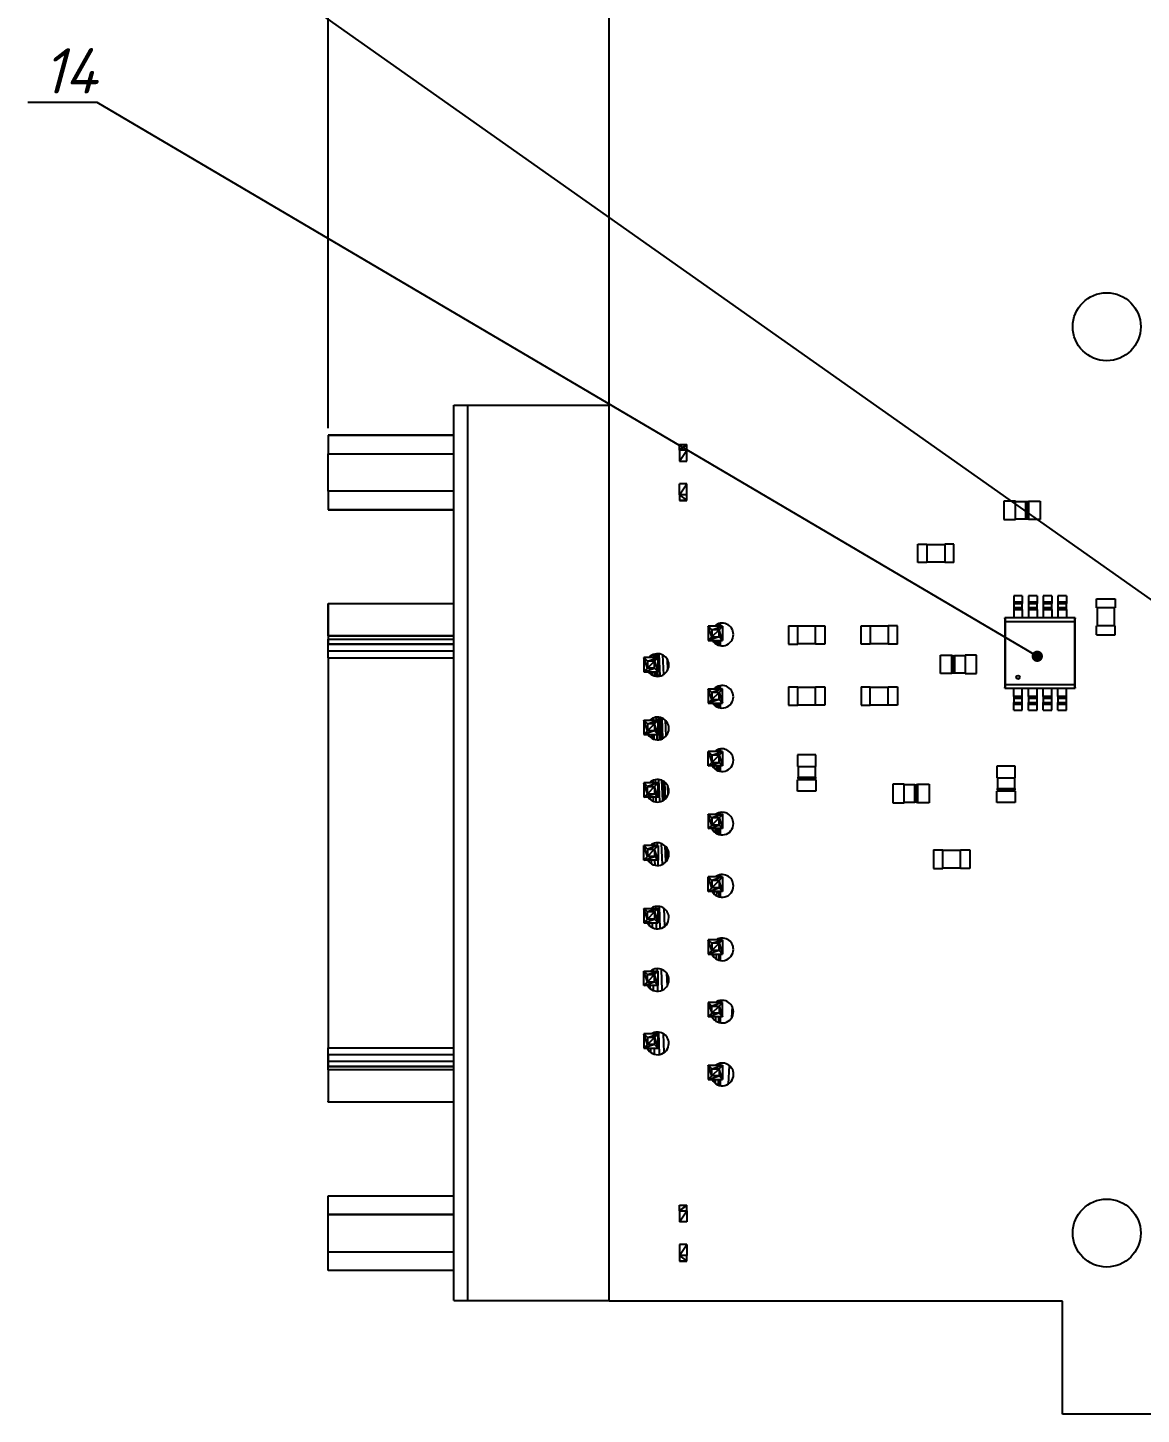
# Model space of a CAD drawing. Header units: millimetres. Extents: x 461 to 1302, y 117 to 711.
# Drawn here: x 922.1 to 1020.4, y 450.9 to 573.3 of the extents above; entities that cross this region are included whole.
import ezdxf
from ezdxf import colors
from ezdxf.entities.mleader import LeaderData, LeaderLine
from ezdxf.math import Vec2, Vec3

# ---------------------------------------------------------------- set-up
doc = ezdxf.new("R2010")
doc.units = ezdxf.units.MM
doc.layers.get('0').update_dxf_attribs({"lineweight": 50})
doc.styles.add('GOST-2.304_Type-B_italic', font='')
doc.styles.get('GOST-2.304_Type-B_italic').set_extended_font_data('GOST Common', italic=True)
doc.dimstyles.new('ISO-25', dxfattribs={"dimtxt": 2.5, "dimasz": 2.5, "dimexe": 1.25, "dimexo": 0.625, "dimtad": 1, "dimtxsty": 'Standard', "dimcen": 2.5, "dimadec": 0, "dimazin": 0, "dimtfac": 1, "dimtmove": 0, "dimatfit": 3, "dimfxl": 1, "dimarcsym": 0})

# ---------------------------------------------------------------- blocks, each defined once
blk = doc.blocks.new('_Dot')
at = {"color": 0, "linetype": 'ByBlock', "lineweight": -2}
blk.add_line((-0.5, 0), (-1, 0), dxfattribs=at)
at = {"color": 0, "linetype": 'ByBlock', "lineweight": 90, "const_width": 0.5}
blk.add_lwpolyline([(-0.25, 0, 1), (0.25, 0, 1)], format="xyb", close=True, dxfattribs=at)
blk = doc.blocks.new('*D62')
at = {"color": 0, "lineweight": -2, "transparency": 16777216}
for p, q in [((948.6, 537.97), (948.6, 693.94)), ((1213.41, 641.52), (1213.41, 693.94)), ((1210.91, 692.69), (951.1, 692.69))]:
    blk.add_line(p, q, dxfattribs=at)
at = {"color": 0, "lineweight": 20, "transparency": 16777216}
for points in [[(951.1, 693.1), (951.1, 692.27), (948.6, 692.69)], [(1210.91, 693.1), (1210.91, 692.27), (1213.41, 692.69)]]:
    blk.add_solid(points, dxfattribs=at)
at = {"layer": 'Defpoints', "color": 0, "lineweight": 20, "transparency": 16777216}
for p in [(948.6, 692.69), (1213.41, 640.9), (948.6, 537.35)]:
    blk.add_point(p, dxfattribs=at)
at = {"color": 0, "lineweight": 20, "transparency": 16777216, "insert": (1081.01, 694.77), "char_height": 2.5, "attachment_point": 5}
blk.add_mtext('264,81*', dxfattribs=at)

msp = doc.modelspace()

# ---------------------------------------------------------------- linework, layer by layer
at = {"color": 7, "linetype": 'Continuous', "lineweight": 25}
for p, q in [((973.416, 460.901), (973.416, 640.899)), ((959.709, 460.946), (959.709, 539.99)), ((959.709, 539.99), (960.943, 539.99)), ((960.943, 460.946), (960.943, 539.99)), ((960.943, 539.99), (973.416, 539.99)), ((948.599, 537.348), (948.599, 535.698)), ((948.599, 537.348), (959.709, 537.348)), ((948.599, 537.348), (948.599, 537.348)), ((959.709, 537.348), (948.599, 537.348)), ((959.709, 537.348), (959.704, 537.348)), ((979.611, 536.524), (980.273, 536.524)), ((979.611, 536.029), (979.611, 536.524)), ((980.273, 536.524), (979.611, 536.029)), ((979.611, 536.028), (980.273, 536.522)), ((979.942, 536.276), (979.943, 536.275)), ((979.942, 536.275), (979.942, 536.276)), ((980.273, 536.028), (980.273, 536.524)), ((948.599, 532.396), (948.599, 535.698)), ((948.599, 535.698), (959.709, 535.698)), ((979.611, 536.029), (979.611, 536.028)), ((979.611, 536.028), (979.611, 535.038)), ((979.611, 535.038), (980.273, 536.028)), ((980.273, 536.028), (979.611, 536.028)), ((979.611, 535.038), (980.273, 535.038)), ((980.273, 535.038), (980.273, 536.028)), ((979.611, 532.066), (980.273, 533.056)), ((980.273, 533.056), (979.611, 533.056)), ((979.611, 532.066), (979.611, 533.056)), ((980.273, 532.066), (980.273, 533.056)), ((959.709, 532.396), (948.599, 532.396)), ((948.599, 532.396), (948.599, 530.744)), ((979.611, 532.066), (980.273, 531.571)), ((980.273, 532.066), (979.611, 532.066)), ((979.611, 532.066), (979.611, 531.57)), ((980.273, 531.571), (979.611, 531.571)), ((979.613, 531.571), (979.611, 531.57)), ((979.611, 531.57), (980.273, 531.57)), ((980.273, 531.57), (980.273, 532.066)), ((1008.246, 531.517), (1008.246, 529.893)), ((1009.262, 531.517), (1008.246, 531.517)), ((1009.262, 529.893), (1009.262, 531.517)), ((1010.196, 531.467), (1009.262, 531.467)), ((1010.196, 531.473), (1010.314, 531.473)), ((1010.196, 529.937), (1010.196, 531.473)), ((1010.314, 531.473), (1010.314, 529.937)), ((1010.43, 531.467), (1010.314, 531.467)), ((1010.43, 531.517), (1010.43, 529.893)), ((1010.43, 531.517), (1011.446, 531.517)), ((1011.446, 531.517), (1011.446, 529.893)), ((959.709, 530.744), (948.599, 530.744)), ((948.599, 530.744), (948.604, 530.744)), ((948.599, 530.744), (959.709, 530.744)), ((1008.246, 529.893), (1009.262, 529.893)), ((1009.262, 529.943), (1010.196, 529.943)), ((1010.314, 529.937), (1010.196, 529.937)), ((1010.314, 529.943), (1010.43, 529.943)), ((1011.446, 529.893), (1010.43, 529.893)), ((1000.646, 526.093), (1000.646, 527.717)), ((1000.646, 527.717), (1001.458, 527.717)), ((1001.458, 527.717), (1001.458, 526.093)), ((1003.034, 527.667), (1001.458, 527.667)), ((1003.034, 527.717), (1003.034, 526.093)), ((1003.846, 527.717), (1003.034, 527.717)), ((1003.846, 526.093), (1003.846, 527.717)), ((1001.458, 526.093), (1000.646, 526.093)), ((1001.458, 526.143), (1003.034, 526.143)), ((1003.846, 526.093), (1003.034, 526.093)), ((1009.878, 523.159), (1009.116, 523.159)), ((1009.116, 523.159), (1009.116, 522.637)), ((1009.878, 523.159), (1009.878, 522.637)), ((1011.178, 523.159), (1010.416, 523.159)), ((1010.416, 523.159), (1010.416, 522.637)), ((1011.178, 523.159), (1011.178, 522.637)), ((1012.476, 523.159), (1011.714, 523.159)), ((1011.714, 523.159), (1011.714, 522.637)), ((1012.476, 523.159), (1012.476, 522.637)), ((1013.776, 523.159), (1013.014, 523.159)), ((1013.014, 523.159), (1013.014, 522.637)), ((1013.776, 523.159), (1013.776, 522.637)), ((1016.434, 522.093), (1016.434, 522.905)), ((1016.434, 522.905), (1018.058, 522.905)), ((1018.058, 522.905), (1018.058, 522.093)), ((948.599, 522.396), (948.599, 522.48)), ((948.599, 522.48), (959.709, 522.48)), ((948.599, 522.48), (948.599, 522.396)), ((948.599, 519.626), (948.599, 522.396)), ((948.599, 522.396), (948.599, 519.626)), ((1009.116, 522.637), (1009.878, 522.637)), ((1009.878, 522.462), (1009.116, 522.462)), ((1009.116, 522.462), (1009.116, 522.12)), ((1009.116, 522.12), (1009.878, 522.12)), ((1009.116, 521.943), (1009.116, 521.203)), ((1009.116, 521.943), (1009.878, 521.943)), ((1009.878, 522.12), (1009.878, 522.462)), ((1009.878, 521.943), (1009.878, 521.203)), ((1010.416, 522.637), (1011.178, 522.637)), ((1011.178, 522.462), (1010.416, 522.462)), ((1010.416, 522.462), (1010.416, 522.12)), ((1010.416, 522.12), (1011.178, 522.12)), ((1010.416, 521.943), (1010.416, 521.203)), ((1010.416, 521.943), (1011.178, 521.943)), ((1011.178, 522.12), (1011.178, 522.462)), ((1011.178, 521.943), (1011.178, 521.203)), ((1011.714, 522.637), (1012.476, 522.637)), ((1012.476, 522.462), (1011.714, 522.462)), ((1011.714, 522.462), (1011.714, 522.12)), ((1011.714, 522.12), (1012.476, 522.12)), ((1011.714, 521.943), (1011.714, 521.203)), ((1011.714, 521.943), (1012.476, 521.943)), ((1012.476, 522.12), (1012.476, 522.462)), ((1012.476, 521.943), (1012.476, 521.203)), ((1013.014, 522.637), (1013.776, 522.637)), ((1013.776, 522.462), (1013.014, 522.462)), ((1013.014, 522.462), (1013.014, 522.12)), ((1013.014, 522.12), (1013.776, 522.12)), ((1013.014, 521.943), (1013.776, 521.943)), ((1013.014, 521.943), (1013.014, 521.203)), ((1013.776, 522.12), (1013.776, 522.462)), ((1013.776, 521.943), (1013.776, 521.203)), ((1018.058, 522.093), (1016.434, 522.093)), ((1016.484, 522.093), (1016.484, 520.517)), ((1018.008, 520.517), (1018.008, 522.093)), ((982.151, 520.484), (982.469, 520.166)), ((982.469, 519.53), (982.151, 520.484)), ((983.423, 520.484), (982.151, 520.484)), ((982.151, 520.484), (982.151, 519.214)), ((982.469, 520.166), (983.423, 520.484)), ((982.813, 520.484), (982.816, 520.574)), ((982.94, 520.645), (982.936, 520.484)), ((983.046, 520.689), (983.043, 520.484)), ((983.105, 520.166), (983.423, 520.484)), ((983.129, 520.484), (983.131, 520.715)), ((983.194, 520.729), (983.193, 520.484)), ((983.232, 520.484), (983.232, 520.735)), ((983.245, 520.484), (983.245, 520.737)), ((983.423, 520.484), (983.423, 519.214)), ((989.246, 520.517), (989.246, 518.893)), ((989.246, 520.517), (990.058, 520.517)), ((990.058, 518.893), (990.058, 520.517)), ((991.634, 520.467), (990.058, 520.467)), ((991.634, 520.517), (992.446, 520.517)), ((991.634, 518.893), (991.634, 520.517)), ((992.446, 520.517), (992.446, 518.893)), ((995.646, 518.893), (995.646, 520.517)), ((995.646, 520.517), (996.458, 520.517)), ((996.458, 520.517), (996.458, 518.893)), ((998.034, 520.467), (996.458, 520.467)), ((998.034, 520.517), (998.034, 518.893)), ((998.846, 520.517), (998.034, 520.517)), ((998.846, 518.893), (998.846, 520.517)), ((1008.348, 521.2), (1008.346, 521.203)), ((1008.346, 521.203), (1008.346, 515.007)), ((1009.116, 521.204), (1008.348, 521.204)), ((1008.348, 521.204), (1008.348, 521.203)), ((1008.348, 521.203), (1008.348, 515.007)), ((1008.348, 521.203), (1008.398, 520.899)), ((1014.544, 521.203), (1008.348, 521.203)), ((1008.398, 520.899), (1008.348, 521.203)), ((1008.398, 515.311), (1008.398, 520.899)), ((1008.398, 520.899), (1014.494, 520.899)), ((1010.416, 521.204), (1009.878, 521.204)), ((1011.714, 521.204), (1011.178, 521.204)), ((1013.014, 521.204), (1012.476, 521.204)), ((1014.544, 521.204), (1013.776, 521.204)), ((1014.493, 520.899), (1014.544, 521.203)), ((1014.544, 521.203), (1014.494, 520.899)), ((1014.494, 520.899), (1014.494, 515.311)), ((1014.544, 521.203), (1014.544, 521.204)), ((1014.544, 515.007), (1014.544, 521.203)), ((1014.546, 521.203), (1014.544, 521.2)), ((1014.546, 515.007), (1014.546, 521.203)), ((1018.058, 520.517), (1016.434, 520.517)), ((1016.434, 519.705), (1016.434, 520.517)), ((1018.058, 519.705), (1018.058, 520.517)), ((948.599, 519.626), (948.599, 519.332)), ((959.709, 519.626), (948.599, 519.626)), ((948.599, 519.626), (959.709, 519.626)), ((948.599, 519.332), (959.709, 519.332)), ((948.599, 519.332), (948.599, 518.878)), ((948.599, 518.878), (948.599, 519.332)), ((957.781, 519.626), (957.783, 519.626)), ((982.151, 519.213), (982.469, 519.53)), ((983.105, 519.53), (982.151, 519.213)), ((982.469, 519.53), (982.151, 519.214)), ((982.151, 519.214), (982.152, 519.214)), ((982.151, 519.214), (982.153, 519.214)), ((982.154, 519.214), (983.423, 519.214)), ((983.105, 520.166), (982.469, 520.166)), ((982.469, 520.166), (982.469, 519.53)), ((983.105, 520.166), (982.469, 519.53)), ((982.469, 519.53), (983.105, 519.53)), ((982.628, 519.214), (982.623, 519.087)), ((982.765, 518.954), (982.773, 519.214)), ((982.907, 519.214), (982.899, 518.866)), ((983.024, 519.214), (983.018, 518.812)), ((983.423, 519.214), (983.105, 520.166)), ((983.105, 519.53), (983.105, 520.166)), ((983.423, 519.214), (983.105, 519.53)), ((983.115, 518.78), (983.118, 519.214)), ((983.188, 519.214), (983.187, 518.763)), ((983.23, 518.756), (983.231, 519.214)), ((983.245, 518.754), (983.245, 519.214)), ((1016.434, 519.705), (1018.058, 519.705)), ((948.599, 518.308), (948.599, 518.878)), ((959.709, 518.878), (948.599, 518.878)), ((948.599, 518.878), (959.709, 518.878)), ((948.599, 517.676), (948.599, 518.308)), ((948.599, 518.308), (959.709, 518.308)), ((950.029, 518.878), (950.033, 518.878)), ((977.011, 517.792), (977.013, 517.714)), ((977.16, 517.714), (977.154, 517.899)), ((977.309, 517.976), (977.32, 517.714)), ((977.486, 517.714), (977.47, 518.024)), ((977.491, 518.028), (977.507, 517.714)), ((977.61, 518.043), (977.626, 517.714)), ((977.912, 516.074), (977.825, 518.034)), ((978.13, 517.936), (978.196, 516.192)), ((989.246, 518.893), (990.058, 518.893)), ((990.058, 518.943), (991.634, 518.943)), ((992.446, 518.893), (991.634, 518.893)), ((996.458, 518.893), (995.646, 518.893)), ((996.458, 518.943), (998.034, 518.943)), ((998.846, 518.893), (998.034, 518.893)), ((1002.646, 517.917), (1003.662, 517.917)), ((1002.646, 516.293), (1002.646, 517.917)), ((1003.662, 516.293), (1003.662, 517.917)), ((1003.778, 517.867), (1003.662, 517.867)), ((1003.778, 516.337), (1003.778, 517.873)), ((1003.778, 517.873), (1003.896, 517.873)), ((1003.896, 517.873), (1003.896, 516.337)), ((1004.83, 517.867), (1003.896, 517.867)), ((1005.846, 517.917), (1004.83, 517.917)), ((1004.83, 517.917), (1004.83, 516.293)), ((1005.846, 516.293), (1005.846, 517.917)), ((948.599, 517.676), (948.599, 483.26)), ((948.599, 517.676), (959.709, 517.676)), ((976.462, 517.714), (976.779, 517.398)), ((976.779, 516.762), (976.462, 517.714)), ((976.463, 517.714), (976.463, 517.713)), ((977.73, 517.714), (976.463, 517.714)), ((976.463, 517.714), (976.464, 517.712)), ((976.621, 517.555), (976.463, 517.714)), ((976.463, 517.711), (976.463, 516.444)), ((976.463, 516.444), (977.415, 516.762)), ((976.463, 516.444), (976.779, 516.762)), ((976.779, 517.398), (977.733, 517.715)), ((976.779, 516.762), (977.415, 517.398)), ((976.779, 517.398), (976.779, 516.762)), ((977.415, 517.398), (976.779, 517.398)), ((977.415, 516.762), (976.779, 516.762)), ((977.733, 517.715), (977.415, 517.398)), ((977.415, 517.398), (977.733, 517.714)), ((977.415, 517.398), (977.733, 516.444)), ((977.415, 516.762), (977.415, 517.398)), ((977.733, 516.444), (977.415, 516.762)), ((977.498, 517.48), (977.498, 517.48)), ((977.518, 517.5), (977.518, 517.5)), ((977.631, 517.613), (977.631, 517.612)), ((977.733, 517.714), (977.732, 517.714)), ((977.733, 517.714), (977.732, 517.713)), ((977.733, 516.444), (977.733, 517.714)), ((978.519, 517.583), (978.55, 516.56)), ((976.463, 516.444), (977.733, 516.444)), ((976.904, 516.41), (976.903, 516.444)), ((977.042, 516.444), (977.046, 516.269)), ((977.21, 516.161), (977.201, 516.444)), ((977.373, 516.444), (977.388, 516.088)), ((977.572, 516.051), (977.551, 516.444)), ((977.572, 516.444), (977.592, 516.049)), ((977.688, 516.444), (977.707, 516.046)), ((1003.662, 516.293), (1002.646, 516.293)), ((1003.662, 516.343), (1003.778, 516.343)), ((1003.896, 516.337), (1003.778, 516.337)), ((1003.896, 516.343), (1004.83, 516.343)), ((1004.83, 516.293), (1005.846, 516.293)), ((982.151, 514.946), (982.469, 514.628)), ((982.469, 513.994), (982.151, 514.946)), ((982.151, 514.946), (982.151, 513.676)), ((982.151, 514.946), (983.423, 514.946)), ((983.423, 514.946), (982.469, 514.628)), ((982.469, 514.628), (982.469, 513.994)), ((982.469, 513.994), (983.105, 514.628)), ((983.105, 514.628), (982.469, 514.628)), ((982.813, 515.072), (982.81, 514.946)), ((982.963, 515.156), (982.96, 514.946)), ((983.082, 514.946), (983.084, 515.202)), ((983.105, 514.628), (983.423, 514.946)), ((983.105, 513.994), (983.105, 514.628)), ((983.105, 514.628), (983.423, 513.676)), ((983.173, 515.225), (983.172, 514.946)), ((983.227, 514.946), (983.227, 515.234)), ((983.245, 514.946), (983.245, 515.237)), ((983.423, 513.676), (983.423, 514.946)), ((989.246, 515.117), (989.246, 513.493)), ((989.246, 515.117), (990.058, 515.117)), ((990.058, 513.493), (990.058, 515.117)), ((991.634, 515.067), (990.058, 515.067)), ((991.634, 515.117), (992.446, 515.117)), ((991.634, 513.493), (991.634, 515.117)), ((992.446, 515.117), (992.446, 513.493)), ((995.646, 515.117), (995.646, 513.493)), ((995.646, 515.117), (996.458, 515.117)), ((996.458, 513.493), (996.458, 515.117)), ((998.034, 515.067), (996.458, 515.067)), ((998.034, 513.493), (998.034, 515.117)), ((998.034, 515.117), (998.846, 515.117)), ((998.846, 515.117), (998.846, 513.493)), ((1008.346, 515.007), (1008.348, 515.011)), ((1008.348, 515.007), (1008.398, 515.312)), ((1008.398, 515.311), (1008.348, 515.007)), ((1008.348, 515.007), (1009.116, 515.007)), ((1008.348, 515.007), (1008.348, 515.007)), ((1008.348, 515.007), (1014.544, 515.007)), ((1014.494, 515.311), (1008.398, 515.311)), ((1009.116, 514.267), (1009.116, 515.007)), ((1009.878, 514.267), (1009.116, 514.267)), ((1009.878, 515.007), (1010.416, 515.007)), ((1009.878, 514.267), (1009.878, 515.007)), ((1010.416, 514.267), (1010.416, 515.007)), ((1011.178, 514.267), (1010.416, 514.267)), ((1011.178, 515.007), (1011.714, 515.007)), ((1011.178, 514.267), (1011.178, 515.007)), ((1011.714, 514.267), (1011.714, 515.007)), ((1012.476, 514.267), (1011.714, 514.267)), ((1012.476, 515.007), (1013.014, 515.007)), ((1012.476, 514.267), (1012.476, 515.007)), ((1013.014, 514.267), (1013.014, 515.007)), ((1013.776, 514.267), (1013.014, 514.267)), ((1013.776, 515.007), (1014.544, 515.007)), ((1013.776, 514.267), (1013.776, 515.007)), ((1014.544, 515.007), (1014.493, 515.311)), ((1014.494, 515.312), (1014.544, 515.007)), ((1014.544, 515.011), (1014.546, 515.007)), ((1014.544, 515.007), (1014.544, 515.007)), ((982.151, 513.676), (982.469, 513.994)), ((983.105, 513.994), (982.151, 513.676)), ((982.151, 513.676), (983.423, 513.676)), ((982.469, 513.994), (983.105, 513.994)), ((982.595, 513.621), (982.597, 513.676)), ((982.781, 513.676), (982.776, 513.446)), ((982.941, 513.676), (982.936, 513.347)), ((983.068, 513.294), (983.071, 513.676)), ((983.423, 513.676), (983.105, 513.994)), ((983.167, 513.676), (983.166, 513.268)), ((983.225, 513.257), (983.225, 513.676)), ((983.245, 513.254), (983.245, 513.676)), ((989.246, 513.493), (990.058, 513.493)), ((990.058, 513.543), (991.634, 513.543)), ((992.446, 513.493), (991.634, 513.493)), ((995.646, 513.493), (996.458, 513.493)), ((996.458, 513.543), (998.034, 513.543)), ((998.846, 513.493), (998.034, 513.493)), ((1009.878, 514.091), (1009.116, 514.091)), ((1009.116, 514.091), (1009.116, 513.749)), ((1009.116, 513.749), (1009.878, 513.749)), ((1009.878, 513.573), (1009.116, 513.573)), ((1009.116, 513.051), (1009.116, 513.573)), ((1009.116, 513.051), (1009.878, 513.051)), ((1009.878, 513.749), (1009.878, 514.091)), ((1009.878, 513.051), (1009.878, 513.573)), ((1011.178, 514.091), (1010.416, 514.091)), ((1010.416, 514.091), (1010.416, 513.749)), ((1010.416, 513.749), (1011.178, 513.749)), ((1011.178, 513.573), (1010.416, 513.573)), ((1010.416, 513.051), (1010.416, 513.573)), ((1010.416, 513.051), (1011.178, 513.051)), ((1011.178, 513.749), (1011.178, 514.091)), ((1011.178, 513.051), (1011.178, 513.573)), ((1012.476, 514.091), (1011.714, 514.091)), ((1011.714, 514.091), (1011.714, 513.749)), ((1011.714, 513.749), (1012.476, 513.749)), ((1012.476, 513.573), (1011.714, 513.573)), ((1011.714, 513.051), (1011.714, 513.573)), ((1011.714, 513.051), (1012.476, 513.051)), ((1012.476, 513.749), (1012.476, 514.091)), ((1012.476, 513.051), (1012.476, 513.573)), ((1013.776, 514.091), (1013.014, 514.091)), ((1013.014, 514.091), (1013.014, 513.749)), ((1013.014, 513.749), (1013.776, 513.749)), ((1013.776, 513.573), (1013.014, 513.573)), ((1013.014, 513.051), (1013.014, 513.573)), ((1013.014, 513.051), (1013.776, 513.051)), ((1013.776, 513.749), (1013.776, 514.091)), ((1013.776, 513.051), (1013.776, 513.573)), ((976.462, 512.178), (976.779, 511.86)), ((976.779, 511.224), (976.462, 512.178)), ((976.463, 512.178), (977.733, 512.178)), ((976.779, 511.86), (976.463, 512.178)), ((976.463, 512.178), (976.463, 512.177)), ((976.463, 512.178), (976.464, 512.176)), ((976.463, 512.175), (976.463, 510.908)), ((976.779, 511.86), (977.733, 512.178)), ((977.415, 511.86), (976.779, 511.86)), ((976.779, 511.224), (977.415, 511.86)), ((976.779, 511.86), (976.779, 511.224)), ((977.136, 512.287), (977.139, 512.178)), ((977.336, 512.178), (977.33, 512.384)), ((977.733, 512.178), (977.415, 511.86)), ((977.415, 511.86), (977.415, 511.224)), ((977.733, 510.908), (977.415, 511.86)), ((977.54, 512.436), (977.55, 512.178)), ((977.733, 510.908), (977.733, 512.178)), ((977.861, 510.463), (977.758, 512.442)), ((977.777, 512.44), (977.879, 510.466)), ((977.884, 512.424), (977.978, 510.492)), ((978.155, 510.568), (978.076, 512.362)), ((978.348, 512.185), (978.403, 510.759)), ((976.463, 510.907), (976.779, 511.224)), ((977.415, 511.224), (976.463, 510.907)), ((976.621, 511.065), (976.463, 510.908)), ((976.463, 510.908), (976.464, 510.908)), ((976.463, 510.908), (976.465, 510.908)), ((976.466, 510.908), (977.733, 510.908)), ((977.415, 511.224), (976.779, 511.224)), ((976.838, 510.899), (976.838, 510.908)), ((976.989, 510.719), (976.986, 510.908)), ((977.168, 510.908), (977.175, 510.58)), ((977.39, 510.487), (977.377, 510.908)), ((977.733, 510.908), (977.415, 511.224)), ((977.603, 510.908), (977.622, 510.447)), ((982.151, 508.138), (982.151, 509.408)), ((982.151, 509.408), (982.469, 508.456)), ((983.42, 509.408), (982.151, 509.408)), ((982.151, 509.408), (982.469, 509.092)), ((982.469, 509.092), (983.423, 509.409)), ((982.879, 509.513), (982.877, 509.408)), ((983.035, 509.408), (983.036, 509.586)), ((983.423, 509.409), (983.105, 509.092)), ((983.105, 509.092), (983.423, 509.408)), ((983.152, 509.62), (983.151, 509.408)), ((983.221, 509.408), (983.222, 509.633)), ((983.245, 509.408), (983.245, 509.637)), ((983.245, 509.231), (983.245, 509.231)), ((983.423, 509.408), (983.422, 509.408)), ((983.423, 509.408), (983.422, 509.407)), ((983.423, 509.408), (983.423, 508.138)), ((982.469, 508.456), (982.151, 508.138)), ((982.151, 508.138), (983.105, 508.456)), ((983.423, 508.138), (982.151, 508.138)), ((982.469, 509.092), (982.469, 508.456)), ((982.469, 508.456), (983.105, 509.092)), ((983.105, 509.092), (982.469, 509.092)), ((982.469, 508.456), (983.105, 508.456)), ((982.655, 508.138), (982.65, 507.957)), ((982.858, 508.138), (982.853, 507.793)), ((983.02, 507.711), (983.024, 508.138)), ((983.105, 509.092), (983.423, 508.138)), ((983.105, 508.456), (983.105, 509.092)), ((983.423, 508.138), (983.105, 508.456)), ((983.146, 508.138), (983.144, 507.673)), ((983.15, 509.136), (983.15, 509.136)), ((983.22, 507.658), (983.22, 508.138)), ((983.221, 509.207), (983.221, 509.207)), ((983.245, 507.654), (983.245, 508.138)), ((990.034, 509.105), (990.034, 508.089)), ((991.658, 509.105), (990.034, 509.105)), ((990.034, 508.089), (991.658, 508.089)), ((990.084, 508.089), (990.084, 507.155)), ((991.608, 507.155), (991.608, 508.089)), ((991.658, 508.089), (991.658, 509.105)), ((1007.634, 508.105), (1007.634, 507.089)), ((1009.258, 508.105), (1007.634, 508.105)), ((1009.258, 507.089), (1009.258, 508.105)), ((977.26, 506.855), (977.265, 506.64)), ((977.512, 506.64), (977.503, 506.93)), ((977.768, 506.941), (977.85, 504.961)), ((978.14, 505.06), (978.046, 506.874)), ((978.063, 506.867), (978.155, 505.068)), ((978.157, 506.822), (978.24, 505.12)), ((991.658, 506.921), (990.034, 506.921)), ((990.034, 505.905), (990.034, 506.921)), ((990.078, 507.037), (990.078, 507.155)), ((990.078, 507.155), (991.614, 507.155)), ((990.078, 507.155), (990.084, 507.155)), ((991.614, 507.037), (990.078, 507.037)), ((990.078, 507.037), (990.084, 507.037)), ((990.084, 507.037), (990.084, 506.921)), ((991.608, 506.921), (991.608, 507.037)), ((991.614, 507.155), (991.614, 507.037)), ((991.658, 506.921), (991.658, 505.905)), ((1007.634, 507.089), (1009.258, 507.089)), ((1007.684, 507.089), (1007.684, 506.155)), ((1009.208, 506.155), (1009.208, 507.089)), ((976.462, 506.64), (976.779, 506.322)), ((976.779, 505.688), (976.462, 506.64)), ((977.733, 506.64), (976.463, 506.64)), ((976.463, 506.64), (976.463, 506.639)), ((976.463, 506.64), (976.464, 506.638)), ((976.779, 506.322), (976.463, 506.64)), ((976.463, 506.637), (976.463, 505.37)), ((976.463, 505.37), (977.415, 505.688)), ((976.463, 505.37), (976.779, 505.688)), ((977.733, 506.64), (976.779, 506.322)), ((976.779, 505.688), (976.779, 506.322)), ((977.415, 506.322), (976.779, 505.688)), ((976.779, 506.322), (977.415, 506.322)), ((976.779, 505.688), (977.415, 505.688)), ((977.049, 506.64), (977.048, 506.724)), ((977.733, 506.64), (977.415, 506.322)), ((977.415, 506.322), (977.415, 505.688)), ((977.733, 505.37), (977.415, 506.322)), ((977.415, 505.688), (977.733, 505.37)), ((977.733, 505.37), (977.733, 506.64)), ((978.391, 505.246), (978.326, 506.705)), ((978.568, 506.397), (978.6, 505.563)), ((991.658, 505.905), (990.034, 505.905)), ((998.446, 506.517), (998.446, 504.893)), ((999.462, 506.517), (998.446, 506.517)), ((999.462, 504.893), (999.462, 506.517)), ((1000.396, 506.467), (999.462, 506.467)), ((1000.396, 506.473), (1000.514, 506.473)), ((1000.396, 504.937), (1000.396, 506.473)), ((1000.514, 506.473), (1000.514, 504.937)), ((1000.63, 506.467), (1000.514, 506.467)), ((1000.63, 506.517), (1000.63, 504.893)), ((1000.63, 506.517), (1001.646, 506.517)), ((1001.646, 506.517), (1001.646, 504.893)), ((1009.258, 505.921), (1007.634, 505.921)), ((1007.634, 504.905), (1007.634, 505.921)), ((1007.678, 506.037), (1007.678, 506.155)), ((1007.678, 506.155), (1009.214, 506.155)), ((1007.678, 506.155), (1007.684, 506.155)), ((1009.214, 506.037), (1007.678, 506.037)), ((1007.678, 506.037), (1007.684, 506.037)), ((1007.684, 506.037), (1007.684, 505.921)), ((1009.208, 505.921), (1009.208, 506.037)), ((1009.214, 506.155), (1009.214, 506.037)), ((1009.258, 505.921), (1009.258, 504.905)), ((977.733, 505.37), (976.463, 505.37)), ((976.885, 505.333), (976.885, 505.37)), ((977.072, 505.149), (977.068, 505.37)), ((977.294, 505.37), (977.302, 505.018)), ((977.566, 504.951), (977.553, 505.37)), ((998.446, 504.893), (999.462, 504.893)), ((999.462, 504.943), (1000.396, 504.943)), ((1000.514, 504.937), (1000.396, 504.937)), ((1000.514, 504.943), (1000.63, 504.943)), ((1001.646, 504.893), (1000.63, 504.893)), ((1009.258, 504.905), (1007.634, 504.905)), ((982.151, 503.872), (983.423, 503.872)), ((982.469, 503.554), (982.151, 503.872)), ((982.469, 502.92), (982.151, 503.872)), ((982.151, 503.872), (982.151, 502.602)), ((983.423, 503.872), (982.469, 503.554)), ((982.469, 502.92), (983.105, 503.554)), ((983.105, 503.554), (982.469, 503.554)), ((982.469, 503.554), (982.469, 502.92)), ((982.987, 503.872), (982.988, 503.967)), ((983.423, 503.872), (983.105, 503.554)), ((983.105, 502.92), (983.105, 503.554)), ((983.105, 503.554), (983.423, 502.602)), ((983.13, 504.015), (983.13, 503.872)), ((983.216, 503.872), (983.216, 504.033)), ((983.245, 503.872), (983.245, 504.037)), ((983.423, 503.872), (983.423, 502.602)), ((982.151, 502.602), (983.105, 502.92)), ((982.151, 502.602), (982.469, 502.92)), ((983.423, 502.602), (982.151, 502.602)), ((983.105, 502.92), (982.469, 502.92)), ((982.528, 502.602), (982.526, 502.518)), ((982.775, 502.602), (982.77, 502.25)), ((982.972, 502.13), (982.976, 502.602)), ((983.105, 502.92), (983.423, 502.602)), ((983.125, 502.602), (983.123, 502.078)), ((983.214, 502.059), (983.215, 502.602)), ((983.245, 502.054), (983.245, 502.602)), ((976.462, 501.104), (976.779, 500.786)), ((976.779, 500.15), (976.462, 501.104)), ((976.463, 501.103), (976.463, 501.104)), ((976.463, 501.104), (976.464, 501.102)), ((977.733, 501.104), (976.463, 501.104)), ((976.779, 500.786), (976.463, 501.104)), ((976.463, 499.832), (976.463, 501.101)), ((977.733, 501.104), (976.779, 500.786)), ((976.779, 500.786), (976.779, 500.15)), ((976.779, 500.15), (977.415, 500.786)), ((976.779, 500.786), (977.415, 500.786)), ((977.132, 501.104), (977.131, 501.184)), ((977.386, 501.303), (977.391, 501.104)), ((977.415, 500.786), (977.733, 501.104)), ((977.415, 500.786), (977.415, 500.15)), ((977.733, 499.832), (977.415, 500.786)), ((977.688, 501.104), (977.681, 501.345)), ((977.733, 501.104), (977.733, 499.832)), ((978.003, 501.29), (978.08, 499.431)), ((978.418, 499.676), (978.345, 501.088)), ((978.36, 501.075), (978.431, 499.69)), ((978.441, 500.989), (978.5, 499.78)), ((978.622, 500.022), (978.59, 500.751)), ((1002.046, 500.717), (1002.046, 499.093)), ((1002.046, 500.717), (1002.858, 500.717)), ((1002.858, 499.093), (1002.858, 500.717)), ((1004.434, 500.667), (1002.858, 500.667)), ((1004.434, 500.717), (1005.246, 500.717)), ((1004.434, 499.093), (1004.434, 500.717)), ((1004.434, 500.717), (1004.434, 500.717)), ((1005.246, 500.717), (1005.246, 499.093)), ((976.463, 499.832), (977.415, 500.15)), ((976.463, 499.832), (976.779, 500.15)), ((977.733, 499.832), (976.463, 499.832)), ((977.415, 500.15), (976.779, 500.15)), ((976.934, 499.675), (976.932, 499.832)), ((977.156, 499.491), (977.151, 499.832)), ((977.415, 500.15), (977.733, 499.832)), ((977.42, 499.832), (977.43, 499.376)), ((977.744, 499.348), (977.729, 499.832)), ((982.151, 498.334), (982.469, 498.016)), ((982.469, 497.382), (982.151, 498.334)), ((982.151, 497.064), (982.151, 498.334)), ((983.423, 498.334), (982.151, 498.334)), ((983.423, 498.334), (982.469, 498.016)), ((982.94, 498.334), (982.941, 498.446)), ((983.105, 498.016), (983.423, 498.334)), ((983.109, 498.509), (983.108, 498.334)), ((983.211, 498.334), (983.211, 498.532)), ((983.245, 498.334), (983.245, 498.537)), ((983.423, 498.334), (983.423, 497.064)), ((1002.046, 499.093), (1002.858, 499.093)), ((1002.858, 499.143), (1004.434, 499.143)), ((1005.246, 499.093), (1004.434, 499.093)), ((982.151, 497.064), (983.105, 497.382)), ((982.469, 497.382), (982.151, 497.064)), ((983.423, 497.064), (982.151, 497.064)), ((982.469, 497.382), (983.105, 498.016)), ((982.469, 498.016), (982.469, 497.382)), ((983.105, 498.016), (982.469, 498.016)), ((983.105, 497.382), (982.469, 497.382)), ((982.693, 497.064), (982.689, 496.819)), ((982.926, 496.653), (982.929, 497.064)), ((983.104, 497.064), (983.102, 496.584)), ((983.105, 498.016), (983.105, 497.382)), ((983.423, 497.064), (983.105, 498.016)), ((983.105, 497.382), (983.423, 497.064)), ((983.209, 496.559), (983.209, 497.064)), ((983.245, 496.554), (983.245, 497.064)), ((976.462, 495.566), (976.779, 495.248)), ((976.779, 494.614), (976.462, 495.566)), ((976.463, 495.566), (977.733, 495.566)), ((976.779, 495.248), (976.463, 495.566)), ((976.463, 495.566), (976.463, 495.565)), ((976.463, 495.566), (976.464, 495.564)), ((976.463, 495.563), (976.463, 494.296)), ((976.463, 494.296), (977.415, 494.614)), ((976.463, 494.296), (976.779, 494.614)), ((977.733, 495.566), (976.779, 495.248)), ((976.779, 494.614), (977.415, 495.248)), ((977.415, 495.248), (976.779, 495.248)), ((976.779, 494.614), (976.779, 495.248)), ((977.415, 494.614), (976.779, 494.614)), ((977.214, 495.566), (977.213, 495.632)), ((977.733, 495.566), (977.415, 495.248)), ((977.415, 495.248), (977.415, 494.614)), ((977.415, 495.248), (977.733, 494.296)), ((977.415, 494.614), (977.733, 494.296)), ((977.513, 495.732), (977.517, 495.566)), ((977.733, 494.296), (977.733, 495.566)), ((977.921, 493.776), (977.859, 495.728)), ((978.241, 495.57), (978.308, 493.97)), ((978.675, 494.709), (978.666, 494.885)), ((976.463, 494.296), (977.733, 494.296)), ((976.792, 494.296), (976.792, 494.278)), ((976.982, 494.026), (976.979, 494.296)), ((977.24, 493.845), (977.233, 494.296)), ((977.546, 494.296), (977.558, 493.752)), ((982.151, 492.798), (982.151, 491.528)), ((982.151, 492.798), (982.469, 492.48)), ((982.469, 491.844), (982.151, 492.798)), ((983.423, 492.798), (982.151, 492.798)), ((982.469, 492.48), (983.423, 492.798)), ((983.105, 492.48), (982.469, 492.48)), ((982.469, 492.48), (982.469, 491.844)), ((982.469, 491.844), (983.105, 492.48)), ((982.893, 492.798), (982.893, 492.821)), ((983.088, 492.903), (983.087, 492.798)), ((983.105, 492.48), (983.423, 492.798)), ((983.105, 492.48), (983.423, 491.528)), ((983.105, 491.844), (983.105, 492.48)), ((983.205, 492.798), (983.205, 492.931)), ((983.245, 492.798), (983.245, 492.937)), ((983.423, 492.798), (983.423, 491.528)), ((982.469, 491.844), (982.151, 491.528)), ((982.151, 491.527), (982.469, 491.844)), ((983.105, 491.844), (982.151, 491.527)), ((982.151, 491.528), (982.152, 491.528)), ((982.151, 491.528), (982.153, 491.528)), ((982.154, 491.528), (983.423, 491.528)), ((983.105, 491.844), (982.469, 491.844)), ((982.61, 491.528), (982.607, 491.306)), ((982.878, 491.078), (982.882, 491.528)), ((983.082, 491.528), (983.08, 490.99)), ((983.423, 491.528), (983.105, 491.844)), ((983.204, 490.96), (983.204, 491.528)), ((983.245, 490.954), (983.245, 491.528)), ((976.462, 490.028), (976.779, 489.712)), ((976.779, 489.076), (976.462, 490.028)), ((976.463, 490.028), (977.73, 490.028)), ((976.621, 489.869), (976.463, 490.028)), ((976.463, 490.027), (976.463, 490.028)), ((976.463, 490.028), (976.464, 490.026)), ((976.463, 488.758), (976.463, 490.025)), ((976.779, 489.712), (977.733, 490.029)), ((976.779, 489.076), (976.779, 489.712)), ((977.415, 489.712), (976.779, 489.076)), ((976.779, 489.712), (977.415, 489.712)), ((977.297, 490.028), (977.295, 490.17)), ((977.733, 490.029), (977.415, 489.712)), ((977.415, 489.712), (977.733, 490.028)), ((977.733, 488.758), (977.415, 489.712)), ((977.415, 489.076), (977.415, 489.712)), ((977.638, 490.245), (977.643, 490.028)), ((977.645, 489.941), (977.645, 489.94)), ((977.732, 490.028), (977.733, 490.028)), ((977.733, 490.028), (977.732, 490.027)), ((977.733, 488.758), (977.733, 490.028)), ((978.094, 488.337), (978.036, 490.178)), ((978.479, 489.841), (978.526, 488.719)), ((976.463, 488.758), (977.415, 489.076)), ((976.463, 488.758), (976.779, 489.076)), ((977.733, 488.758), (976.463, 488.758)), ((976.779, 489.076), (977.415, 489.076)), ((976.813, 488.758), (976.813, 488.74)), ((977.029, 488.483), (977.026, 488.758)), ((977.323, 488.31), (977.316, 488.758)), ((977.415, 489.076), (977.733, 488.758)), ((977.672, 488.758), (977.683, 488.245)), ((983.423, 487.26), (982.151, 487.26)), ((982.469, 486.942), (982.151, 487.26)), ((982.151, 487.26), (982.151, 485.99)), ((982.151, 487.26), (982.469, 486.308)), ((983.423, 487.26), (982.469, 486.942)), ((982.845, 487.26), (982.846, 487.293)), ((983.067, 487.396), (983.066, 487.26)), ((983.423, 487.26), (983.105, 486.942)), ((983.2, 487.26), (983.2, 487.43)), ((983.245, 487.26), (983.245, 487.437)), ((983.423, 485.99), (983.423, 487.26)), ((982.469, 486.308), (982.151, 485.99)), ((983.105, 486.308), (982.151, 485.99)), ((983.423, 485.99), (982.151, 485.99)), ((982.469, 486.308), (983.105, 486.942)), ((982.469, 486.308), (982.469, 486.942)), ((982.469, 486.942), (983.105, 486.942)), ((983.105, 486.308), (982.469, 486.308)), ((982.527, 485.99), (982.526, 485.918)), ((982.831, 485.607), (982.835, 485.99)), ((983.061, 485.99), (983.059, 485.497)), ((983.105, 486.942), (983.105, 486.308)), ((983.105, 486.942), (983.423, 485.99)), ((983.105, 486.308), (983.423, 485.99)), ((983.198, 485.461), (983.199, 485.99)), ((983.245, 485.454), (983.245, 485.99)), ((984.261, 486.911), (984.209, 485.892)), ((976.462, 484.492), (976.779, 484.174)), ((976.779, 483.538), (976.462, 484.492)), ((976.463, 484.492), (976.463, 484.491)), ((976.463, 484.492), (976.464, 484.49)), ((977.733, 484.492), (976.463, 484.492)), ((976.779, 484.174), (976.463, 484.492)), ((976.463, 484.489), (976.463, 483.222)), ((976.463, 483.221), (976.779, 483.538)), ((977.415, 483.538), (976.463, 483.221)), ((976.779, 484.174), (977.733, 484.492)), ((976.779, 483.538), (977.415, 484.174)), ((976.779, 484.174), (976.779, 483.538)), ((977.415, 484.174), (976.779, 484.174)), ((977.415, 483.538), (976.779, 483.538)), ((977.379, 484.492), (977.378, 484.6)), ((977.733, 484.492), (977.415, 484.174)), ((977.415, 484.174), (977.415, 483.538)), ((977.415, 484.174), (977.733, 483.222)), ((977.733, 483.222), (977.415, 483.538)), ((977.733, 483.222), (977.733, 484.492)), ((977.765, 484.641), (977.811, 482.655)), ((978.269, 482.84), (978.217, 484.487)), ((948.599, 483.26), (959.709, 483.26)), ((948.599, 482.628), (948.599, 483.26)), ((948.599, 482.628), (948.599, 482.058)), ((948.599, 482.058), (948.599, 482.628)), ((959.709, 482.628), (948.599, 482.628)), ((976.621, 483.379), (976.463, 483.222)), ((976.463, 483.222), (976.464, 483.222)), ((976.463, 483.222), (976.465, 483.222)), ((976.466, 483.222), (977.733, 483.222)), ((976.834, 483.222), (976.834, 483.105)), ((977.077, 482.845), (977.074, 483.222)), ((977.406, 482.682), (977.398, 483.222)), ((948.599, 482.058), (948.599, 481.604)), ((959.709, 482.058), (948.599, 482.058)), ((948.599, 481.604), (948.599, 482.058)), ((948.599, 481.309), (948.599, 481.604)), ((948.599, 481.604), (959.709, 481.604)), ((959.709, 481.604), (948.599, 481.604)), ((948.599, 481.309), (948.599, 478.54)), ((959.709, 481.309), (948.599, 481.309)), ((949.35, 481.604), (949.35, 481.604)), ((982.151, 481.722), (983.42, 481.722)), ((982.151, 481.722), (982.151, 480.452)), ((982.151, 481.722), (982.469, 481.406)), ((982.469, 480.77), (982.151, 481.722)), ((982.469, 481.406), (983.423, 481.723)), ((982.469, 480.77), (982.469, 481.406)), ((982.469, 481.406), (983.105, 481.406)), ((983.105, 481.406), (982.469, 480.77)), ((983.045, 481.842), (983.045, 481.722)), ((983.423, 481.723), (983.105, 481.406)), ((983.105, 481.406), (983.423, 481.722)), ((983.105, 481.406), (983.105, 480.77)), ((983.423, 480.452), (983.105, 481.406)), ((983.194, 481.495), (983.194, 481.495)), ((983.195, 481.722), (983.195, 481.885)), ((983.245, 481.722), (983.245, 481.894)), ((983.245, 481.545), (983.245, 481.545)), ((983.422, 481.722), (983.423, 481.722)), ((983.423, 481.722), (983.422, 481.721)), ((983.423, 481.722), (983.423, 480.452)), ((983.997, 481.705), (983.913, 480.049)), ((982.151, 480.452), (983.105, 480.77)), ((982.151, 480.452), (982.469, 480.77)), ((982.151, 480.452), (983.423, 480.452)), ((983.105, 480.77), (982.469, 480.77)), ((982.784, 480.114), (982.787, 480.452)), ((983.04, 480.452), (983.038, 479.972)), ((983.105, 480.77), (983.423, 480.452)), ((983.193, 479.926), (983.193, 480.452)), ((983.245, 479.917), (983.245, 480.452)), ((948.599, 478.455), (948.599, 478.54)), ((959.709, 478.455), (948.599, 478.455)), ((951.163, 478.54), (951.18, 478.54)), ((948.599, 468.54), (948.599, 470.192)), ((948.599, 470.192), (959.709, 470.192)), ((979.611, 469.366), (980.273, 469.366)), ((979.611, 468.871), (979.611, 469.366)), ((980.273, 469.366), (979.611, 468.871)), ((979.611, 468.87), (980.273, 469.364)), ((979.611, 468.871), (979.611, 468.87)), ((979.611, 467.88), (980.273, 468.87)), ((979.611, 468.87), (979.611, 467.88)), ((979.611, 468.87), (980.273, 468.87)), ((979.942, 469.117), (979.942, 469.118)), ((979.942, 469.118), (979.943, 469.117)), ((980.273, 468.87), (980.273, 469.366)), ((980.273, 468.87), (980.273, 467.88)), ((948.599, 465.238), (948.599, 468.54)), ((948.599, 468.54), (948.599, 468.54)), ((948.604, 468.54), (948.599, 468.54)), ((959.709, 468.54), (948.599, 468.54)), ((948.599, 468.54), (959.709, 468.54)), ((980.273, 467.88), (979.611, 467.88)), ((948.599, 465.238), (959.709, 465.238)), ((948.599, 463.587), (948.599, 465.238)), ((979.611, 465.898), (979.611, 464.908)), ((979.611, 464.908), (980.273, 465.898)), ((980.273, 465.898), (979.611, 465.898)), ((980.273, 465.898), (980.273, 464.908)), ((979.611, 464.908), (979.611, 464.412)), ((980.273, 464.908), (979.611, 464.908)), ((979.611, 464.908), (980.273, 464.413)), ((980.273, 464.413), (979.611, 464.413)), ((979.613, 464.413), (979.611, 464.412)), ((979.611, 464.412), (980.273, 464.412)), ((980.273, 464.412), (980.273, 464.908)), ((959.709, 463.587), (948.599, 463.587)), ((959.709, 460.946), (960.943, 460.946)), ((960.943, 460.946), (973.416, 460.946)), ((1013.416, 460.901), (973.416, 460.901)), ((1013.416, 450.901), (1013.416, 460.901)), ((1173.414, 450.901), (1013.416, 450.901))]:
    msp.add_line(p, q, dxfattribs=at)
for centre, radius in [((1017.328, 546.911), 3), ((1009.496, 515.981), 0.155), ((1017.328, 466.901), 3)]:
    msp.add_circle(centre, radius, dxfattribs=at)
for centre, radius, start, end in [((983.376, 519.745), 1, 0, 132.4191), ((983.376, 519.745), 1, 212.12526, 0), ((977.676, 517.045), 1, 0, 138.06938), ((977.676, 517.045), 1, 216.99693, 0), ((1009.496, 515.981), 0.155, 180, 0), ((983.376, 514.245), 1, 214.7344, 0), ((983.376, 514.245), 1, 0, 135.55457), ((977.676, 511.445), 1, 0, 132.92596), ((977.676, 511.445), 1, 212.53183, 0), ((983.376, 508.645), 1, 0, 130.33848), ((983.376, 508.645), 1, 210.51532, 0), ((977.676, 505.945), 1, 0, 136.03383), ((977.676, 505.945), 1, 215.1535, 0), ((983.376, 503.045), 1, 0, 124.2858), ((983.376, 503.045), 1, 206.34433, 0), ((977.676, 500.345), 1, 0, 130.69092), ((977.676, 500.345), 1, 210.91493, 0), ((983.376, 497.545), 1, 0, 127.97894), ((983.376, 497.545), 1, 208.80078, 0), ((977.676, 494.745), 1, 206.72833, 0), ((977.676, 494.745), 1, 0, 124.89099), ((983.376, 491.945), 1, 0, 121.54373), ((983.376, 491.945), 1, 204.69333, 0), ((977.676, 489.245), 1, 0, 128.53379), ((977.676, 489.245), 1, 209.19356, 0), ((983.376, 486.445), 1, 0, 125.48769), ((983.376, 486.445), 1, 207.11399, 0), ((977.676, 483.645), 1, 205.07236, 0), ((977.676, 483.645), 1, 0, 122.19496), ((983.396, 480.905), 1, 0, 125.28991), ((983.396, 480.905), 1, 206.98539, 0)]:
    msp.add_arc(centre, radius, start, end, dxfattribs=at)
for points, knots in [([(1009.116, 522.637), (1009.116, 522.619), (1009.116, 522.582), (1009.116, 522.533), (1009.116, 522.493), (1009.116, 522.478), (1009.116, 522.471)], [0, 0, 0, 0, 0.249991, 0.4999962, 0.7500047, 1, 1, 1, 1]), ([(1009.116, 522.11), (1009.116, 522.103), (1009.116, 522.088), (1009.116, 522.048), (1009.116, 521.998), (1009.116, 521.962), (1009.116, 521.943)], [0, 0, 0, 0, 0.2500067, 0.500012, 0.750013, 1, 1, 1, 1]), ([(1009.878, 522.637), (1009.878, 522.619), (1009.878, 522.582), (1009.878, 522.533), (1009.878, 522.493), (1009.878, 522.478), (1009.878, 522.471)], [0, 0, 0, 0, 0.249991, 0.4999962, 0.7500047, 1, 1, 1, 1]), ([(1009.878, 521.943), (1009.878, 521.962), (1009.878, 521.998), (1009.878, 522.048), (1009.878, 522.088), (1009.878, 522.103), (1009.878, 522.11)], [0, 0, 0, 0, 0.249987, 0.499988, 0.7499933, 1, 1, 1, 1]), ([(1010.416, 522.637), (1010.416, 522.619), (1010.416, 522.582), (1010.416, 522.533), (1010.416, 522.493), (1010.416, 522.478), (1010.416, 522.471)], [0, 0, 0, 0, 0.249991, 0.4999962, 0.7500047, 1, 1, 1, 1]), ([(1010.416, 522.11), (1010.416, 522.103), (1010.416, 522.088), (1010.416, 522.048), (1010.416, 521.998), (1010.416, 521.962), (1010.416, 521.943)], [0, 0, 0, 0, 0.2500067, 0.500012, 0.750013, 1, 1, 1, 1]), ([(1011.178, 522.637), (1011.178, 522.619), (1011.178, 522.582), (1011.178, 522.533), (1011.178, 522.493), (1011.178, 522.478), (1011.178, 522.471)], [0, 0, 0, 0, 0.249991, 0.4999962, 0.7500047, 1, 1, 1, 1]), ([(1011.178, 521.943), (1011.178, 521.962), (1011.178, 521.998), (1011.178, 522.048), (1011.178, 522.088), (1011.178, 522.103), (1011.178, 522.11)], [0, 0, 0, 0, 0.249987, 0.499988, 0.7499933, 1, 1, 1, 1]), ([(1011.714, 522.637), (1011.714, 522.619), (1011.714, 522.582), (1011.714, 522.533), (1011.714, 522.493), (1011.714, 522.478), (1011.714, 522.471)], [0, 0, 0, 0, 0.249991, 0.4999962, 0.7500047, 1, 1, 1, 1]), ([(1011.714, 522.11), (1011.714, 522.103), (1011.714, 522.088), (1011.714, 522.048), (1011.714, 521.998), (1011.714, 521.962), (1011.714, 521.943)], [0, 0, 0, 0, 0.2500067, 0.500012, 0.750013, 1, 1, 1, 1]), ([(1012.476, 522.637), (1012.476, 522.619), (1012.476, 522.582), (1012.476, 522.533), (1012.476, 522.493), (1012.476, 522.478), (1012.476, 522.471)], [0, 0, 0, 0, 0.249991, 0.4999962, 0.7500047, 1, 1, 1, 1]), ([(1012.476, 521.943), (1012.476, 521.962), (1012.476, 521.998), (1012.476, 522.048), (1012.476, 522.088), (1012.476, 522.103), (1012.476, 522.11)], [0, 0, 0, 0, 0.249987, 0.499988, 0.7499933, 1, 1, 1, 1]), ([(1013.014, 522.637), (1013.014, 522.619), (1013.014, 522.582), (1013.014, 522.533), (1013.014, 522.493), (1013.014, 522.478), (1013.014, 522.471)], [0, 0, 0, 0, 0.249991, 0.4999962, 0.7500047, 1, 1, 1, 1]), ([(1013.014, 522.11), (1013.014, 522.103), (1013.014, 522.088), (1013.014, 522.048), (1013.014, 521.998), (1013.014, 521.962), (1013.014, 521.943)], [0, 0, 0, 0, 0.2500067, 0.500012, 0.750013, 1, 1, 1, 1]), ([(1013.776, 522.637), (1013.776, 522.619), (1013.776, 522.582), (1013.776, 522.533), (1013.776, 522.493), (1013.776, 522.478), (1013.776, 522.471)], [0, 0, 0, 0, 0.249991, 0.4999962, 0.7500047, 1, 1, 1, 1]), ([(1013.776, 521.943), (1013.776, 521.962), (1013.776, 521.998), (1013.776, 522.048), (1013.776, 522.088), (1013.776, 522.103), (1013.776, 522.11)], [0, 0, 0, 0, 0.249987, 0.499988, 0.7499933, 1, 1, 1, 1]), ([(1009.116, 514.267), (1009.116, 514.249), (1009.116, 514.212), (1009.116, 514.163), (1009.116, 514.123), (1009.116, 514.108), (1009.116, 514.101)], [0, 0, 0, 0, 0.249987, 0.499988, 0.7499933, 1, 1, 1, 1]), ([(1009.878, 514.101), (1009.878, 514.108), (1009.878, 514.123), (1009.878, 514.163), (1009.878, 514.212), (1009.878, 514.249), (1009.878, 514.267)], [0, 0, 0, 0, 0.2500067, 0.500012, 0.750013, 1, 1, 1, 1]), ([(1010.416, 514.267), (1010.416, 514.249), (1010.416, 514.212), (1010.416, 514.163), (1010.416, 514.123), (1010.416, 514.108), (1010.416, 514.101)], [0, 0, 0, 0, 0.249987, 0.499988, 0.7499933, 1, 1, 1, 1]), ([(1011.178, 514.101), (1011.178, 514.108), (1011.178, 514.123), (1011.178, 514.163), (1011.178, 514.212), (1011.178, 514.249), (1011.178, 514.267)], [0, 0, 0, 0, 0.2500067, 0.500012, 0.750013, 1, 1, 1, 1]), ([(1011.714, 514.267), (1011.714, 514.249), (1011.714, 514.212), (1011.714, 514.163), (1011.714, 514.123), (1011.714, 514.108), (1011.714, 514.101)], [0, 0, 0, 0, 0.249987, 0.499988, 0.7499933, 1, 1, 1, 1]), ([(1012.476, 514.101), (1012.476, 514.108), (1012.476, 514.123), (1012.476, 514.163), (1012.476, 514.212), (1012.476, 514.249), (1012.476, 514.267)], [0, 0, 0, 0, 0.2500067, 0.500012, 0.750013, 1, 1, 1, 1]), ([(1013.014, 514.267), (1013.014, 514.249), (1013.014, 514.212), (1013.014, 514.163), (1013.014, 514.123), (1013.014, 514.108), (1013.014, 514.101)], [0, 0, 0, 0, 0.249987, 0.499988, 0.7499933, 1, 1, 1, 1]), ([(1013.776, 514.101), (1013.776, 514.108), (1013.776, 514.123), (1013.776, 514.163), (1013.776, 514.212), (1013.776, 514.249), (1013.776, 514.267)], [0, 0, 0, 0, 0.2500067, 0.500012, 0.750013, 1, 1, 1, 1]), ([(1009.116, 513.573), (1009.116, 513.592), (1009.116, 513.628), (1009.116, 513.678), (1009.116, 513.718), (1009.116, 513.733), (1009.116, 513.74)], [0, 0, 0, 0, 0.25001627, 0.50001307, 0.75001404, 1, 1, 1, 1]), ([(1009.878, 513.573), (1009.878, 513.592), (1009.878, 513.628), (1009.878, 513.678), (1009.878, 513.718), (1009.878, 513.733), (1009.878, 513.74)], [0, 0, 0, 0, 0.25001627, 0.50001307, 0.75001404, 1, 1, 1, 1]), ([(1010.416, 513.573), (1010.416, 513.592), (1010.416, 513.628), (1010.416, 513.678), (1010.416, 513.718), (1010.416, 513.733), (1010.416, 513.74)], [0, 0, 0, 0, 0.25001627, 0.50001307, 0.75001404, 1, 1, 1, 1]), ([(1011.178, 513.573), (1011.178, 513.592), (1011.178, 513.628), (1011.178, 513.678), (1011.178, 513.718), (1011.178, 513.733), (1011.178, 513.74)], [0, 0, 0, 0, 0.25001627, 0.50001307, 0.75001404, 1, 1, 1, 1]), ([(1011.714, 513.573), (1011.714, 513.592), (1011.714, 513.628), (1011.714, 513.678), (1011.714, 513.718), (1011.714, 513.733), (1011.714, 513.74)], [0, 0, 0, 0, 0.25001627, 0.50001307, 0.75001404, 1, 1, 1, 1]), ([(1012.476, 513.573), (1012.476, 513.592), (1012.476, 513.628), (1012.476, 513.678), (1012.476, 513.718), (1012.476, 513.733), (1012.476, 513.74)], [0, 0, 0, 0, 0.25001627, 0.50001307, 0.75001404, 1, 1, 1, 1]), ([(1013.014, 513.573), (1013.014, 513.592), (1013.014, 513.628), (1013.014, 513.678), (1013.014, 513.718), (1013.014, 513.733), (1013.014, 513.74)], [0, 0, 0, 0, 0.25001627, 0.50001307, 0.75001404, 1, 1, 1, 1]), ([(1013.776, 513.573), (1013.776, 513.592), (1013.776, 513.628), (1013.776, 513.678), (1013.776, 513.718), (1013.776, 513.733), (1013.776, 513.74)], [0, 0, 0, 0, 0.25001627, 0.50001307, 0.75001404, 1, 1, 1, 1])]:
    msp.add_open_spline(points, degree=3, knots=knots, dxfattribs=at)

# ---------------------------------------------------------------- dimensions: what is measured, and where the dimension line sits
at = {"color": 7, "lineweight": 20, "true_color": 0xffffff}
dim = msp.add_linear_dim(base=(948.599, 692.6871), p1=(1213.4138, 640.8994), p2=(948.599, 537.3485), text='<>*', dimstyle='ISO-25', dxfattribs=at)
dim.commit()
dim.dimension.update_dxf_attribs({"geometry": '*D62', "text_midpoint": (1081.0064, 694.7704)})

# ---------------------------------------------------------------- leaders
ml = msp.add_multileader_mtext('Standard', dxfattribs=at)
ml.set_content('9', color=(255, 255, 255), style='GOST-2.304_Type-B_italic')
ml.set_leader_properties()
ml.set_arrow_properties(name='DOT')
ml.build(insert=Vec2(0, 0))
ml.multileader.update_dxf_attribs({"text_left_attachment_type": 6, "text_right_attachment_type": 6, "dogleg_length": 0, "arrow_head_size": 1})
ctx = ml.context
ctx.base_point, ctx.arrow_head_size, ctx.landing_gap_size, ctx.plane_origin = Vec3(924.192, 589.592), 1, 0, Vec3(1028.981, 518.57)
ctx.left_attachment, ctx.right_attachment, ctx.text_align_type = 6, 6, 2
notes = []
notes.append((ctx, [(0, (1, 1, 0), (926.61, 589.592), (-1, 0), 0, [(0, [(1031.183, 515.814)], 0, [])])]))
ctx.mtext.insert, ctx.mtext.alignment, ctx.mtext.flow_direction = Vec3(926.61, 594.392), 3, 5
ml = msp.add_multileader_mtext('Standard', dxfattribs=at)
ml.set_content('14', color=(255, 255, 255), style='GOST-2.304_Type-B_italic')
ml.set_leader_properties()
ml.set_arrow_properties(name='DOT')
ml.build(insert=Vec2(0, 0))
ml.multileader.update_dxf_attribs({"text_left_attachment_type": 6, "text_right_attachment_type": 6, "dogleg_length": 0, "arrow_head_size": 1})
ctx = ml.context
ctx.base_point, ctx.arrow_head_size, ctx.landing_gap_size, ctx.plane_origin = Vec3(924.192, 566.701), 1, 0, Vec3(1008.348, 521.204)
ctx.left_attachment, ctx.right_attachment, ctx.text_align_type = 6, 6, 2
notes.append((ctx, [(0, (1, 1, 0), (928.207, 566.701), (-1, 0), 0, [(0, [(1011.198, 517.819)], 0, [])])]))
ctx.mtext.insert, ctx.mtext.alignment, ctx.mtext.flow_direction = Vec3(928.207, 571.501), 3, 5
for ctx, leaders in notes:
    for number, flags, end, landing, length, lines in leaders:
        leader = LeaderData()
        leader.index, (leader.has_last_leader_line, leader.has_dogleg_vector, leader.attachment_direction) = number, flags
        leader.last_leader_point, leader.dogleg_vector, leader.dogleg_length = Vec3(end), Vec3(landing), length
        for number, points, colour, breaks in lines:
            line = LeaderLine()
            line.index, line.vertices, line.color, line.breaks = number, Vec3.list(points), colors.encode_raw_color(colour), breaks
            leader.lines.append(line)
        ctx.leaders.append(leader)

doc.saveas('drawing.dxf')
